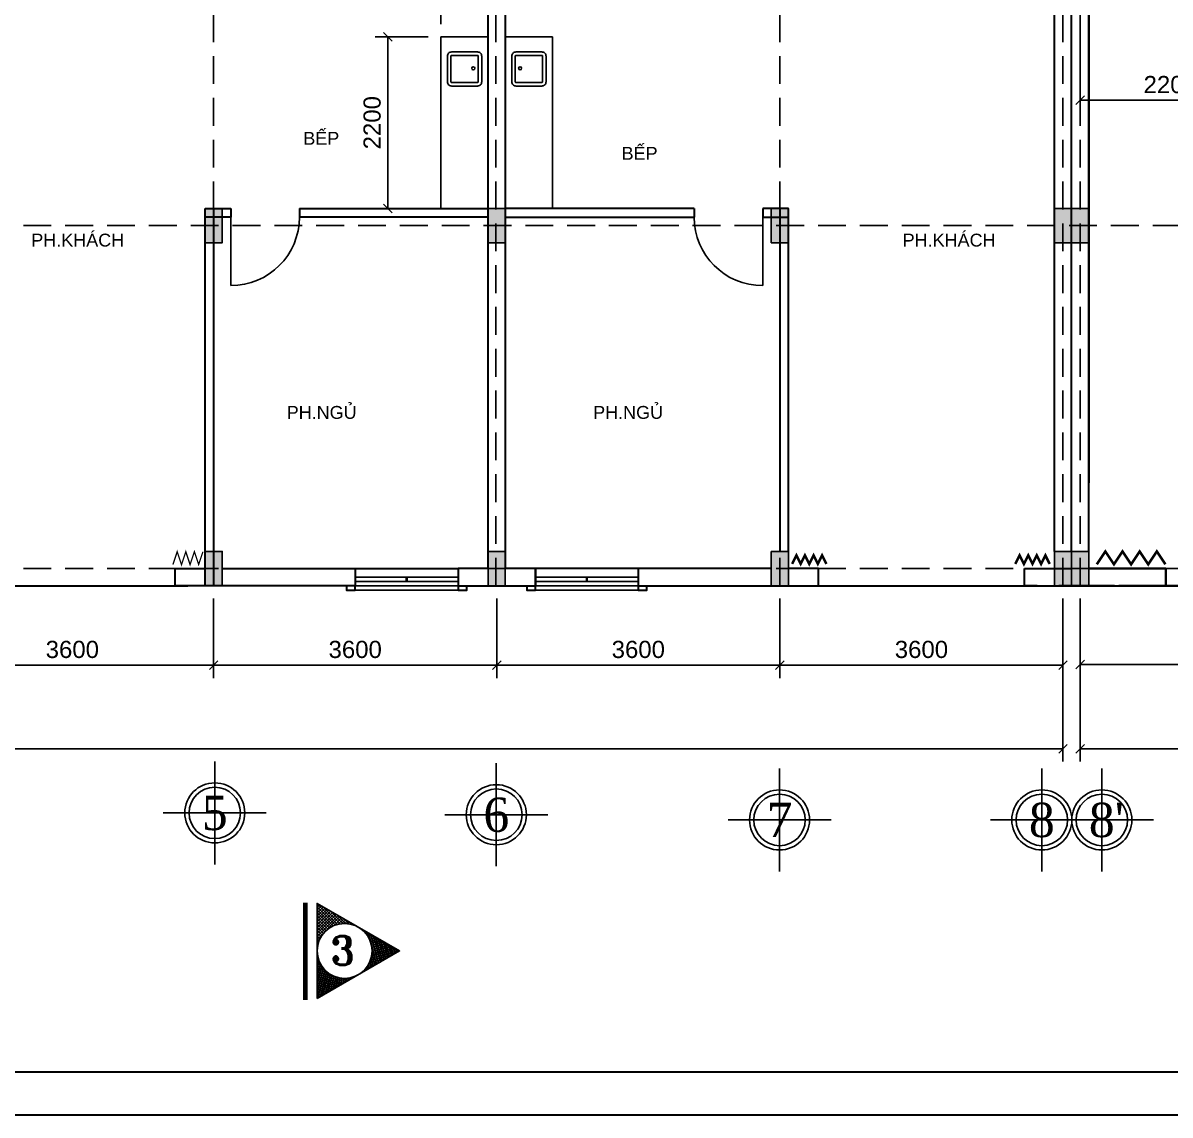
# Model space of a CAD drawing. Extents: x -100 to 171306, y -3236 to 60448.
# Drawn here: x 19729 to 33100, y 1048 to 13780 of the extents above; entities that cross this region are included whole.
import ezdxf
from ezdxf.enums import TextEntityAlignment as Align

# ---------------------------------------------------------------- set-up
doc = ezdxf.new("R2010")
doc.units = 0
doc.header["$LTSCALE"] = 1300
doc.linetypes.add('HIDDEN', pattern=[0.375, 0.25, -0.125])
doc.layers.get('0').update_dxf_attribs({"linetype": 'CONTINUOUS'})
doc.layers.get('DEFPOINTS').update_dxf_attribs({"linetype": 'CONTINUOUS'})
for name, color, linetype in [('11', 7, 'CONTINUOUS'), ('BAO', 3, 'CONTINUOUS'), ('COT', 1, 'CONTINUOUS'), ('CUA', 4, 'CONTINUOUS'), ('RANH', 2, 'CONTINUOUS'), ('TBI', 2, 'CONTINUOUS'), ('TEXT', 7, 'CONTINUOUS'), ('TIM', 6, 'CONTINUOUS')]:
    doc.layers.add(name, color=color, linetype=linetype)
doc.layers.add('TUONG', color=3, linetype='CONTINUOUS', lineweight=30)
doc.styles.add('T2', font='VNI-Times.TTF')
doc.styles.add('TEXT', font='ROMANT.SHX')
doc.styles.add('VN', font='VHELVEN.TTF')
doc.styles.add('VNI-HELVE', font='VHELVEN.TTF')
doc.styles.add('VNS', font='VHELVEN.TTF')
doc.dimstyles.new('DIM100S', dxfattribs={"dimscale": 0, "dimtxt": 200, "dimasz": 100, "dimexe": 150, "dimexo": 150, "dimgap": 80, "dimtad": 1, "dimdec": 0, "dimrnd": 50, "dimzin": 0, "dimdsep": 46, "dimtxsty": 'VNI-HELVE', "dimblk1": 'OBLIQUE', "dimblk2": 'OBLIQUE', "dimsah": 1, "dimcen": 0, "dimclrd": 6, "dimclre": 6, "dimclrt": 6, "dimadec": 0, "dimazin": 0, "dimtfac": 1, "dimtdec": 0, "dimtmove": 0, "dimatfit": 3, "dimfxl": 1, "dimtolj": 1, "dimtzin": 0, "dimarcsym": 0})

# ---------------------------------------------------------------- blocks, each defined once
blk = doc.blocks.new('B')
at = {"layer": 'TEXT', "style": 'VN'}
blk.add_text('BEÁP', height=150, dxfattribs=at).set_placement((-234, -123))
blk = doc.blocks.new('PKHACH')
at = {"layer": 'TEXT', "style": 'VNS'}
blk.add_text('PH.KHAÙCH', height=150, dxfattribs=at).set_placement((-600, 0))
blk = doc.blocks.new('PN')
at = {"layer": 'TEXT', "style": 'VN'}
blk.add_text('PH.NGUÛ', height=150, dxfattribs=at).set_placement((-476, -54))
blk = doc.blocks.new('S1200A')
at = {"layer": '11', "color": 4}
blk.add_line((-600, 50), (600, 50), dxfattribs=at)
blk.add_lwpolyline([(-600, 100), (600, 100), (600, 0), (-600, 0), (-600, 100)], dxfattribs=at)
at = {"layer": '11', "color": 4, "const_width": 30}
blk.add_lwpolyline([(0, 50), (0, 0)], dxfattribs=at)
blk = doc.blocks.new('SX')
at = {"layer": 'CUA', "const_width": 15}
blk.add_lwpolyline([(0, 0), (50, 150), (100, 0), (150, 150), (200, 0), (250, 150), (300, 0), (350, 150)], dxfattribs=at)
blk = doc.blocks.new('_OBLIQUE')
at = {"color": 0, "linetype": 'ByBlock'}
blk.add_line((-0.5, -0.5), (0.5, 0.5), dxfattribs=at)
blk = doc.blocks.new('*D194')
at = {"layer": 'DEFPOINTS', "color": 0, "linetype": 'Continuous', "transparency": 16777216}
for p in [(21952, 7219), (18659, 6563), (21952, 6292)]:
    blk.add_point(p, dxfattribs=at)
at = {"layer": 'TIM', "color": 6, "linetype": 'Continuous', "lineweight": -2, "transparency": 16777216}
for p, q in [((21952, 7069), (21952, 6142)), ((18659, 6413), (18659, 6142)), ((18659, 6292), (21952, 6292))]:
    blk.add_line(p, q, dxfattribs=at)
at = {"layer": 'TIM', "color": 6, "linetype": 'Continuous', "lineweight": -2, "transparency": 16777216, "xscale": 100, "yscale": 100, "zscale": 100, "rotation": 180}
blk.add_blockref('_OBLIQUE', (18659, 6292), dxfattribs=at)
at = {"layer": 'TIM', "color": 6, "linetype": 'Continuous', "lineweight": -2, "transparency": 16777216, "xscale": 100, "yscale": 100, "zscale": 100}
blk.add_blockref('_OBLIQUE', (21952, 6292), dxfattribs=at)
at = {"layer": 'TIM', "color": 6, "linetype": 'Continuous', "transparency": 16777216, "insert": (20305, 6475), "char_height": 200, "attachment_point": 5, "style": 'VNI-HELVE'}
blk.add_mtext('\\A1;3600', dxfattribs=at)
blk = doc.blocks.new('*D195')
at = {"layer": 'DEFPOINTS', "color": 0, "linetype": 'Continuous', "transparency": 16777216}
for p in [(25252, 7219), (21952, 7069), (25252, 6292)]:
    blk.add_point(p, dxfattribs=at)
at = {"layer": 'TIM', "color": 6, "linetype": 'Continuous', "lineweight": -2, "transparency": 16777216}
for p, q in [((25252, 7069), (25252, 6142)), ((21952, 6919), (21952, 6142)), ((21952, 6292), (25252, 6292))]:
    blk.add_line(p, q, dxfattribs=at)
at = {"layer": 'TIM', "color": 6, "linetype": 'Continuous', "lineweight": -2, "transparency": 16777216, "xscale": 100, "yscale": 100, "zscale": 100, "rotation": 180}
blk.add_blockref('_OBLIQUE', (21952, 6292), dxfattribs=at)
at = {"layer": 'TIM', "color": 6, "linetype": 'Continuous', "lineweight": -2, "transparency": 16777216, "xscale": 100, "yscale": 100, "zscale": 100}
blk.add_blockref('_OBLIQUE', (25252, 6292), dxfattribs=at)
at = {"layer": 'TIM', "color": 6, "linetype": 'Continuous', "transparency": 16777216, "insert": (23602, 6475), "char_height": 200, "attachment_point": 5, "style": 'VNI-HELVE'}
blk.add_mtext('\\A1;3600', dxfattribs=at)
blk = doc.blocks.new('*D196')
at = {"layer": 'DEFPOINTS', "color": 0, "linetype": 'Continuous', "transparency": 16777216}
for p in [(28552, 7219), (25252, 7069), (28552, 6292)]:
    blk.add_point(p, dxfattribs=at)
at = {"layer": 'TIM', "color": 6, "linetype": 'Continuous', "lineweight": -2, "transparency": 16777216}
for p, q in [((28552, 7069), (28552, 6142)), ((25252, 6919), (25252, 6142)), ((25252, 6292), (28552, 6292))]:
    blk.add_line(p, q, dxfattribs=at)
at = {"layer": 'TIM', "color": 6, "linetype": 'Continuous', "lineweight": -2, "transparency": 16777216, "xscale": 100, "yscale": 100, "zscale": 100, "rotation": 180}
blk.add_blockref('_OBLIQUE', (25252, 6292), dxfattribs=at)
at = {"layer": 'TIM', "color": 6, "linetype": 'Continuous', "lineweight": -2, "transparency": 16777216, "xscale": 100, "yscale": 100, "zscale": 100}
blk.add_blockref('_OBLIQUE', (28552, 6292), dxfattribs=at)
at = {"layer": 'TIM', "color": 6, "linetype": 'Continuous', "transparency": 16777216, "insert": (26902, 6475), "char_height": 200, "attachment_point": 5, "style": 'VNI-HELVE'}
blk.add_mtext('\\A1;3600', dxfattribs=at)
blk = doc.blocks.new('*D197')
at = {"layer": 'DEFPOINTS', "color": 0, "linetype": 'Continuous', "transparency": 16777216}
for p in [(28552, 7219), (31852, 7219), (31852, 6292)]:
    blk.add_point(p, dxfattribs=at)
at = {"layer": 'TIM', "color": 6, "linetype": 'Continuous', "lineweight": -2, "transparency": 16777216}
for p, q in [((28552, 7069), (28552, 6142)), ((31852, 7069), (31852, 6142)), ((28552, 6292), (31852, 6292))]:
    blk.add_line(p, q, dxfattribs=at)
at = {"layer": 'TIM', "color": 6, "linetype": 'Continuous', "lineweight": -2, "transparency": 16777216, "xscale": 100, "yscale": 100, "zscale": 100, "rotation": 180}
blk.add_blockref('_OBLIQUE', (28552, 6292), dxfattribs=at)
at = {"layer": 'TIM', "color": 6, "linetype": 'Continuous', "lineweight": -2, "transparency": 16777216, "xscale": 100, "yscale": 100, "zscale": 100}
blk.add_blockref('_OBLIQUE', (31852, 6292), dxfattribs=at)
at = {"layer": 'TIM', "color": 6, "linetype": 'Continuous', "transparency": 16777216, "insert": (30202, 6475), "char_height": 200, "attachment_point": 5, "style": 'VNI-HELVE'}
blk.add_mtext('\\A1;3600', dxfattribs=at)
blk = doc.blocks.new('*D198')
at = {"layer": 'DEFPOINTS', "color": 0, "linetype": 'Continuous', "transparency": 16777216}
for p in [(32052, 7219), (38036, 6724), (38036, 6300)]:
    blk.add_point(p, dxfattribs=at)
at = {"layer": 'TIM', "color": 6, "linetype": 'Continuous', "lineweight": -2, "transparency": 16777216}
for p, q in [((32052, 7069), (32052, 6150)), ((38036, 6574), (38036, 6150)), ((32052, 6300), (38036, 6300))]:
    blk.add_line(p, q, dxfattribs=at)
at = {"layer": 'TIM', "color": 6, "linetype": 'Continuous', "lineweight": -2, "transparency": 16777216, "xscale": 100, "yscale": 100, "zscale": 100, "rotation": 180}
blk.add_blockref('_OBLIQUE', (32052, 6300), dxfattribs=at)
at = {"layer": 'TIM', "color": 6, "linetype": 'Continuous', "lineweight": -2, "transparency": 16777216, "xscale": 100, "yscale": 100, "zscale": 100}
blk.add_blockref('_OBLIQUE', (38036, 6300), dxfattribs=at)
at = {"layer": 'TIM', "color": 6, "linetype": 'Continuous', "transparency": 16777216, "insert": (35044, 6483), "char_height": 200, "attachment_point": 5, "style": 'VNI-HELVE'}
blk.add_mtext('\\A1;6000', dxfattribs=at)
blk = doc.blocks.new('*D206')
at = {"layer": 'DEFPOINTS', "color": 0, "linetype": 'Continuous', "transparency": 16777216}
for p in [(5848, 6883), (31852, 6883), (31852, 5318)]:
    blk.add_point(p, dxfattribs=at)
at = {"layer": 'TIM', "color": 6, "linetype": 'Continuous', "lineweight": -2, "transparency": 16777216}
for p, q in [((5848, 6733), (5848, 5168)), ((31852, 6733), (31852, 5168)), ((5848, 5318), (31852, 5318))]:
    blk.add_line(p, q, dxfattribs=at)
at = {"layer": 'TIM', "color": 6, "linetype": 'Continuous', "lineweight": -2, "transparency": 16777216, "xscale": 100, "yscale": 100, "zscale": 100, "rotation": 180}
blk.add_blockref('_OBLIQUE', (5848, 5318), dxfattribs=at)
at = {"layer": 'TIM', "color": 6, "linetype": 'Continuous', "lineweight": -2, "transparency": 16777216, "xscale": 100, "yscale": 100, "zscale": 100}
blk.add_blockref('_OBLIQUE', (31852, 5318), dxfattribs=at)
at = {"layer": 'TIM', "color": 6, "linetype": 'Continuous', "transparency": 16777216, "insert": (19158, 5501), "char_height": 200, "attachment_point": 5, "style": 'VNI-HELVE'}
blk.add_mtext('\\A1;27600', dxfattribs=at)
blk = doc.blocks.new('*D207')
at = {"layer": 'DEFPOINTS', "color": 0, "linetype": 'Continuous', "transparency": 16777216}
for p in [(32052, 7069), (63852, 7069), (63852, 5318)]:
    blk.add_point(p, dxfattribs=at)
at = {"layer": 'TIM', "color": 6, "linetype": 'Continuous', "lineweight": -2, "transparency": 16777216}
for p, q in [((32052, 6919), (32052, 5168)), ((63852, 6919), (63852, 5168)), ((32052, 5318), (63852, 5318))]:
    blk.add_line(p, q, dxfattribs=at)
at = {"layer": 'TIM', "color": 6, "linetype": 'Continuous', "lineweight": -2, "transparency": 16777216, "xscale": 100, "yscale": 100, "zscale": 100, "rotation": 180}
blk.add_blockref('_OBLIQUE', (32052, 5318), dxfattribs=at)
at = {"layer": 'TIM', "color": 6, "linetype": 'Continuous', "lineweight": -2, "transparency": 16777216, "xscale": 100, "yscale": 100, "zscale": 100}
blk.add_blockref('_OBLIQUE', (63852, 5318), dxfattribs=at)
at = {"layer": 'TIM', "color": 6, "linetype": 'Continuous', "transparency": 16777216, "insert": (47952, 5501), "char_height": 200, "attachment_point": 5, "style": 'VNI-HELVE'}
blk.add_mtext('\\A1;33600', dxfattribs=at)
blk = doc.blocks.new('*D232')
at = {"layer": 'DEFPOINTS', "color": 0, "linetype": 'Continuous', "transparency": 16777216}
for p in [(24602, 13617), (23983, 11617), (24602, 11617)]:
    blk.add_point(p, dxfattribs=at)
at = {"layer": 'TIM', "color": 6, "linetype": 'Continuous', "lineweight": -2, "transparency": 16777216}
for p, q in [((24452, 13617), (23833, 13617)), ((23983, 13617), (23983, 11617)), ((24452, 11617), (23833, 11617))]:
    blk.add_line(p, q, dxfattribs=at)
at = {"layer": 'TIM', "color": 6, "linetype": 'Continuous', "lineweight": -2, "transparency": 16777216, "xscale": 100, "yscale": 100, "zscale": 100}
for p, rotation in [((23983, 13617), 90), ((23983, 11617), 270)]:
    blk.add_blockref('_OBLIQUE', p, dxfattribs=dict(at, rotation=rotation))
at = {"layer": 'TIM', "color": 6, "linetype": 'Continuous', "transparency": 16777216, "insert": (23800, 12617), "char_height": 200, "attachment_point": 5, "rotation": 90, "style": 'VNI-HELVE'}
blk.add_mtext('\\A1;2200', dxfattribs=at)
blk = doc.blocks.new('*D233')
at = {"layer": 'DEFPOINTS', "color": 0, "linetype": 'Continuous', "transparency": 16777216}
for p in [(24602, 14049), (24602, 13617), (25152, 13617)]:
    blk.add_point(p, dxfattribs=at)
at = {"layer": 'TIM', "color": 6, "linetype": 'Continuous', "lineweight": -2, "transparency": 16777216}
for p, q in [((24602, 13767), (24602, 14199)), ((25152, 13767), (25152, 14199)), ((24602, 14049), (23881, 14049)), ((25152, 14049), (24602, 14049))]:
    blk.add_line(p, q, dxfattribs=at)
at = {"layer": 'TIM', "color": 6, "linetype": 'Continuous', "lineweight": -2, "transparency": 16777216, "xscale": 100, "yscale": 100, "zscale": 100, "rotation": 180}
blk.add_blockref('_OBLIQUE', (24602, 14049), dxfattribs=at)
at = {"layer": 'TIM', "color": 6, "linetype": 'Continuous', "lineweight": -2, "transparency": 16777216, "xscale": 100, "yscale": 100, "zscale": 100}
blk.add_blockref('_OBLIQUE', (25152, 14049), dxfattribs=at)
at = {"layer": 'TIM', "color": 6, "linetype": 'Continuous', "transparency": 16777216, "insert": (24191, 14232), "char_height": 200, "attachment_point": 5, "style": 'VNI-HELVE'}
blk.add_mtext('\\A1;600', dxfattribs=at)
blk = doc.blocks.new('*D268')
at = {"layer": 'DEFPOINTS', "color": 0, "linetype": 'Continuous', "transparency": 16777216}
for p in [(32052, 15036), (34152, 13569), (34152, 12879)]:
    blk.add_point(p, dxfattribs=at)
at = {"layer": 'TIM', "color": 6, "linetype": 'Continuous', "lineweight": -2, "transparency": 16777216}
for p, q in [((32052, 14886), (32052, 12729)), ((34152, 13419), (34152, 12729)), ((32052, 12879), (34152, 12879))]:
    blk.add_line(p, q, dxfattribs=at)
at = {"layer": 'TIM', "color": 6, "linetype": 'Continuous', "lineweight": -2, "transparency": 16777216, "xscale": 100, "yscale": 100, "zscale": 100, "rotation": 180}
blk.add_blockref('_OBLIQUE', (32052, 12879), dxfattribs=at)
at = {"layer": 'TIM', "color": 6, "linetype": 'Continuous', "lineweight": -2, "transparency": 16777216, "xscale": 100, "yscale": 100, "zscale": 100}
blk.add_blockref('_OBLIQUE', (34152, 12879), dxfattribs=at)
at = {"layer": 'TIM', "color": 6, "linetype": 'Continuous', "transparency": 16777216, "insert": (33102, 13061), "char_height": 200, "attachment_point": 5, "style": 'VNI-HELVE'}
blk.add_mtext('\\A1;2200', dxfattribs=at)
blk = doc.blocks.new('*X11')
at = {"color": 0}
for p, q in [((-1116186, 46787), (-1115998, 46975)), ((-1116128, 46887), (-1115998, 47016)), ((-1116070, 46987), (-1115994, 47063)), ((-1115987, 46909), (-1116068, 46990)), ((-1115996, 46960), (-1116053, 47017)), ((-1115999, 47005), (-1116037, 47044)), ((-1115996, 47045), (-1116022, 47071)), ((-1116012, 47088), (-1115982, 47118)), ((-1115991, 47082), (-1116006, 47097)), ((-1115982, 47116), (-1115991, 47124)), ((-1116284, 46603), (-1115986, 46902)), ((-1116243, 46686), (-1115993, 46937)), ((-1116242, 46603), (-1115976, 46869)), ((-1116199, 46603), (-1115963, 46839)), ((-1115979, 46603), (-1116177, 46802)), ((-1115936, 46603), (-1116161, 46828)), ((-1116157, 46603), (-1115949, 46811)), ((-1115894, 46603), (-1116146, 46855)), ((-1115851, 46603), (-1116130, 46882)), ((-1115809, 46603), (-1116115, 46909)), ((-1115766, 46603), (-1116099, 46936)), ((-1115966, 46845), (-1116084, 46963)), ((-1116233, 46603), (-1116270, 46640)), ((-1116191, 46603), (-1116255, 46667)), ((-1116148, 46603), (-1116239, 46694)), ((-1116106, 46603), (-1116224, 46721)), ((-1116063, 46603), (-1116208, 46748)), ((-1116021, 46603), (-1116192, 46775)), ((-1116115, 46603), (-1115933, 46784)), ((-1116072, 46603), (-1115916, 46759)), ((-1116030, 46603), (-1115897, 46736)), ((-1115987, 46603), (-1115876, 46715)), ((-1115945, 46603), (-1115853, 46695)), ((-1115902, 46603), (-1115829, 46676)), ((-1115860, 46603), (-1115804, 46660)), ((-1115818, 46603), (-1115776, 46645)), ((-1115775, 46603), (-1115747, 46632)), ((-1115724, 46603), (-1115756, 46636)), ((-1116276, 46603), (-1116286, 46613)), ((-1115733, 46603), (-1115715, 46621)), ((-1115682, 46603), (-1115693, 46614)), ((-1115690, 46603), (-1115682, 46612))]:
    blk.add_line(p, q, dxfattribs=at)

msp = doc.modelspace()

# ---------------------------------------------------------------- linework, layer by layer
at = {"layer": 'BAO', "color": 3, "linetype": 'Continuous'}
for p, q in [((21965.3, 3970.7), (21965.3, 5170.7)), ((25247.1, 3949.4), (25247.1, 5149.4)), ((28548.2, 3888.5), (28548.2, 5088.5)), ((31605.2, 3888.5), (31605.2, 5088.5)), ((32305.2, 3888.5), (32305.2, 5088.5)), ((22565.3, 4570.7), (21365.3, 4570.7)), ((25847.1, 4549.4), (24647.1, 4549.4)), ((29148.2, 4488.5), (27948.2, 4488.5)), ((32205.2, 4488.5), (31005.2, 4488.5)), ((32905.2, 4488.5), (31705.2, 4488.5))]:
    msp.add_line(p, q, dxfattribs=at)
for centre, radius in [((21965.3, 4570.7), 350), ((21965.3, 4570.7), 300), ((25247.1, 4549.4), 350), ((25247.1, 4549.4), 300), ((28548.2, 4488.5), 350), ((31605.2, 4488.5), 350), ((32305.2, 4488.5), 350), ((28548.2, 4488.5), 300), ((31605.2, 4488.5), 300), ((32305.2, 4488.5), 300)]:
    msp.add_circle(centre, radius, dxfattribs=at)
at = {"layer": 'COT', "linetype": 'Continuous'}
for points in [[(21851.8, 11617.4), (22051.8, 11617.4), (22051.8, 11218.1), (21851.8, 11218.1)], [(25151.8, 11617.4), (25351.8, 11617.4), (25351.8, 11218.1), (25151.8, 11218.1)], [(28451.8, 11617.4), (28651.8, 11617.4), (28651.8, 11218.1), (28451.8, 11218.1)], [(31751.8, 11617.4), (31951.8, 11617.4), (31951.8, 11218.1), (31751.8, 11218.1)], [(31951.8, 11617.4), (32151.8, 11617.4), (32151.8, 11218.1), (31951.8, 11218.1)], [(21851.8, 7618.1), (22051.8, 7618.1), (22051.8, 7218.7), (21851.8, 7218.7)], [(25151.8, 7618.1), (25351.8, 7618.1), (25351.8, 7218.7), (25151.8, 7218.7)], [(28451.8, 7618.1), (28651.8, 7618.1), (28651.8, 7218.7), (28451.8, 7218.7)], [(31751.8, 7618.1), (31951.8, 7618.1), (31951.8, 7218.7), (31751.8, 7218.7)], [(31951.8, 7618.1), (32151.8, 7618.1), (32151.8, 7218.7), (31951.8, 7218.7)]]:
    msp.add_lwpolyline(points, close=True, dxfattribs=at)
for points in [[(21851.8, 11218.1), (22051.8, 11218.1), (21851.8, 11617.4), (22051.8, 11617.4)], [(25151.8, 11218.1), (25351.8, 11218.1), (25151.8, 11617.4), (25351.8, 11617.4)], [(28451.8, 11218.1), (28651.8, 11218.1), (28451.8, 11617.4), (28651.8, 11617.4)], [(31751.8, 11218.1), (31951.8, 11218.1), (31751.8, 11617.4), (31951.8, 11617.4)], [(31951.8, 11218.1), (32151.8, 11218.1), (31951.8, 11617.4), (32151.8, 11617.4)], [(21851.8, 7218.7), (22051.8, 7218.7), (21851.8, 7618.1), (22051.8, 7618.1)], [(25151.8, 7218.7), (25351.8, 7218.7), (25151.8, 7618.1), (25351.8, 7618.1)], [(28451.8, 7218.7), (28651.8, 7218.7), (28451.8, 7618.1), (28651.8, 7618.1)], [(31751.8, 7218.7), (31951.8, 7218.7), (31751.8, 7618.1), (31951.8, 7618.1)], [(31951.8, 7218.7), (32151.8, 7218.7), (31951.8, 7618.1), (32151.8, 7618.1)]]:
    msp.add_solid(points, dxfattribs=at)
at = {"layer": 'CUA', "color": 4, "linetype": 'Continuous'}
for p, q in [((22151.8, 11517.4), (22151.8, 10717.4)), ((28351.8, 11517.4), (28351.8, 10717.4)), ((23601.8, 7168.7), (24801.8, 7168.7)), ((25701.8, 7168.7), (26901.8, 7168.7))]:
    msp.add_line(p, q, dxfattribs=at)
at = {"layer": 'CUA', "color": 4, "linetype": 'Continuous', "const_width": 30}
for points in [[(32245.7, 7468.7), (32345.7, 7618.7), (32445.7, 7468.7), (32545.7, 7618.7), (32645.7, 7468.7), (32745.7, 7618.7), (32845.7, 7468.7), (32945.7, 7618.7), (33045.7, 7468.7)], [(28694.5, 7473.1), (28744.5, 7573.1), (28794.5, 7473.1), (28844.5, 7573.1), (28894.5, 7473.1), (28944.5, 7573.1), (28994.5, 7473.1), (29044.5, 7573.1), (29094.5, 7473.1)], [(31696.6, 7473.1), (31646.6, 7573.1), (31596.6, 7473.1), (31546.6, 7573.1), (31496.6, 7473.1), (31446.6, 7573.1), (31396.6, 7473.1), (31346.6, 7573.1), (31296.6, 7473.1)]]:
    msp.add_lwpolyline(points, dxfattribs=at)
at = {"layer": 'CUA', "color": 4, "linetype": 'Continuous'}
for centre, start, end in [((22151.8, 11517.4), 270, 0), ((28351.8, 11517.4), 180, 270)]:
    msp.add_arc(centre, 800, start, end, dxfattribs=at)
at = {"layer": 'RANH', "color": 2, "linetype": 'HIDDEN'}
for p, q in [((21951.8, 7218.7), (21951.8, 28379.8)), ((25242.1, 7218.7), (25242.1, 28379.8)), ((28551.8, 7218.7), (28551.8, 28379.8)), ((31851.8, 7218.7), (31851.8, 28379.8)), ((32051.8, 7218.7), (32051.8, 28379.8)), ((5597.7, 11418.7), (64573, 11418.7)), ((5597.7, 7418.4), (64573, 7418.4))]:
    msp.add_line(p, q, dxfattribs=at)
at = {"layer": 'TBI', "color": 3, "linetype": 'Continuous'}
for points in [[(24601.8, 13617.4), (24601.8, 11617.4), (25151.8, 11617.4), (25151.8, 13617.4)], [(25901.8, 13617.4), (25901.8, 11617.4), (25351.8, 11617.4), (25351.8, 13617.4)]]:
    msp.add_lwpolyline(points, close=True, dxfattribs=at)
at = {"layer": 'TBI', "color": 2, "linetype": 'Continuous'}
for points in [[(24726.8, 13442.4), (25026.8, 13442.4, -0.4142136), (25076.8, 13392.4), (25076.8, 13095.1, -0.4142136), (25026.8, 13045.1), (24726.8, 13045.1, -0.4142136), (24676.8, 13095.1), (24676.8, 13392.4, -0.4142136)], [(24726.8, 13402.4), (25026.8, 13402.4, -0.4142136), (25036.8, 13392.4), (25036.8, 13095.1, -0.4142136), (25026.8, 13085.1), (24726.8, 13085.1, -0.4142136), (24716.8, 13095.1), (24716.8, 13392.4, -0.4142136)], [(25776.8, 13442.4), (25476.8, 13442.4, 0.4142136), (25426.8, 13392.4), (25426.8, 13095.1, 0.4142136), (25476.8, 13045.1), (25776.8, 13045.1, 0.4142136), (25826.8, 13095.1), (25826.8, 13392.4, 0.4142136)], [(25776.8, 13402.4), (25476.8, 13402.4, 0.4142136), (25466.8, 13392.4), (25466.8, 13095.1, 0.4142136), (25476.8, 13085.1), (25776.8, 13085.1, 0.4142136), (25786.8, 13095.1), (25786.8, 13392.4, 0.4142136)]]:
    msp.add_lwpolyline(points, format="xyb", close=True, dxfattribs=at)
for centre in [(24978.9, 13251.2), (25524.7, 13251.2)]:
    msp.add_circle(centre, 17.6, dxfattribs=at)
at = {"layer": 'TEXT', "color": 7, "const_width": 56}
msp.add_lwpolyline([(23020.3, 2388.1), (23020.3, 3524.5)], dxfattribs=at)
at = {"layer": 'TEXT', "color": 7}
msp.add_lwpolyline([(23158.5, 2407), (24118.5, 2961.2), (23158.5, 3515.5)], close=True, dxfattribs=at)
msp.add_circle((23478.5, 2961.2), 320, dxfattribs=at)
at = {"layer": 'TUONG', "color": 3, "linetype": 'ByBlock'}
for p, q in [((32151.8, 7618.1), (32151.8, 19418.7)), ((33051.8, 7418.7), (32151.8, 7418.7)), ((33051.8, 7218.7), (33051.8, 7418.7)), ((37051.8, 7218.7), (33051.8, 7218.7))]:
    msp.add_line(p, q, dxfattribs=at)
at = {"layer": 'TUONG', "color": 3}
for p, q in [((31951.8, 11617.4), (31951.8, 15618.7)), ((25151.8, 11617.4), (25151.8, 15418.7)), ((25351.8, 15418.7), (25351.8, 11617.4)), ((31751.8, 7618.1), (31751.8, 15418.7)), ((32151.8, 15118.7), (32151.8, 8418.7)), ((25151.8, 7418.7), (25151.8, 11718.7)), ((25351.8, 11718.7), (25351.8, 7418.7)), ((21851.8, 7218.7), (21851.8, 11617.4)), ((21851.8, 11617.4), (22151.8, 11617.4)), ((22151.8, 11517.4), (21851.8, 11517.4)), ((21951.8, 11617.4), (21951.8, 7218.7)), ((22151.8, 11617.4), (22151.8, 11517.4)), ((22951.8, 11617.4), (25151.8, 11617.4)), ((22951.8, 11617.4), (22951.8, 11517.4)), ((25151.8, 11517.4), (22951.8, 11517.4)), ((27551.8, 11617.4), (25351.8, 11617.4)), ((25351.8, 11517.4), (27551.8, 11517.4)), ((27551.8, 11617.4), (27551.8, 11517.4)), ((28351.8, 11617.4), (28351.8, 11517.4)), ((28651.8, 11617.4), (28351.8, 11617.4)), ((28351.8, 11517.4), (28651.8, 11517.4)), ((28551.8, 11617.4), (28551.8, 7618.1)), ((28651.8, 7618.1), (28651.8, 11617.4)), ((31951.8, 7618.1), (31951.8, 11617.4)), ((21501.8, 7418.7), (21851.8, 7418.7)), ((21501.8, 7218.7), (21501.8, 7418.7)), ((22051.8, 7418.7), (24801.8, 7418.7)), ((23601.8, 7418.7), (23601.8, 7218.7)), ((23601.8, 7418.7), (23601.8, 7218.7)), ((24801.8, 7418.7), (24801.8, 7218.7)), ((25151.8, 7418.7), (24801.8, 7418.7)), ((24801.8, 7418.7), (24801.8, 7218.7)), ((25701.8, 7418.7), (25351.8, 7418.7)), ((25701.8, 7418.7), (25351.8, 7418.7)), ((25701.8, 7218.7), (25701.8, 7418.7)), ((25701.8, 7218.7), (25701.8, 7418.7)), ((25701.8, 7418.7), (25701.8, 7218.7)), ((28451.8, 7418.7), (25701.8, 7418.7)), ((26901.8, 7418.7), (26901.8, 7218.7)), ((26901.8, 7418.7), (26901.8, 7218.7)), ((29001.8, 7418.7), (28651.8, 7418.7)), ((29001.8, 7218.7), (29001.8, 7418.7)), ((31401.8, 7218.7), (31401.8, 7418.7)), ((31401.8, 7418.7), (31951.8, 7418.7)), ((32151.8, 7418.7), (33051.8, 7418.7)), ((33051.8, 7418.7), (33051.8, 7218.7)), ((9447.7, 7218.7), (21651.8, 7218.7)), ((23601.8, 7218.7), (21501.8, 7218.7)), ((24801.8, 7218.7), (25701.8, 7218.7)), ((26901.8, 7218.7), (29001.8, 7218.7)), ((29051.8, 7218.7), (41051.8, 7218.7)), ((29051.8, 7218.7), (41051.8, 7218.7)), ((31551.8, 7218.7), (31401.8, 7218.7)), ((32451.8, 7218.7), (31801.8, 7218.7)), ((33051.8, 7218.7), (32501.8, 7218.7))]:
    msp.add_line(p, q, dxfattribs=at)
at = {"layer": 'TUONG', "color": 3, "linetype": 'Continuous'}
for p, q in [((12553.8, 7218.7), (21651.8, 7218.7)), ((29001.8, 7218.7), (41051.8, 7218.7))]:
    msp.add_line(p, q, dxfattribs=at)
for points in [[(-100, 1047.8), (-100, 60447.8), (84000, 60447.8), (84000, 1047.8), (-100, 1047.8)], [(400, 1547.8), (400, 59947.8), (83500, 59947.8), (83500, 1547.8)]]:
    msp.add_lwpolyline(points, close=True, dxfattribs=at)
at = {"layer": 'TUONG', "color": 4, "linetype": 'Continuous'}
for points in [[(23501.8, 7218.7), (23501.8, 7168.7), (23601.8, 7168.7), (23601.8, 7218.7)], [(24801.8, 7218.7), (24801.8, 7168.7), (24901.8, 7168.7), (24901.8, 7218.7)], [(25601.8, 7218.7), (25601.8, 7168.7), (25701.8, 7168.7), (25701.8, 7218.7)], [(26901.8, 7218.7), (26901.8, 7168.7), (27001.8, 7168.7), (27001.8, 7218.7)]]:
    msp.add_lwpolyline(points, dxfattribs=at)

# ---------------------------------------------------------------- block references
at = {"layer": 'CUA', "color": 4, "linetype": 'Continuous'}
msp.add_blockref('SX', (21477.4, 7465.9), dxfattribs=at)
at = {"layer": 'CUA', "color": 4, "linetype": 'Continuous', "rotation": 180}
for p in [(24201.8, 7318.7), (26301.8, 7318.7)]:
    msp.add_blockref('S1200A', p, dxfattribs=at)
at = {"layer": 'TEXT', "color": 7, "linetype": 'Continuous'}
for p in [(23231.3, 12483.4), (26941.3, 12308.2)]:
    msp.add_blockref('B', p, dxfattribs=at)
at = {"layer": 'TEXT', "color": 7}
for name, p in [('PKHACH', (20426.5, 11173.6)), ('PKHACH', (30583.2, 11173.6)), ('PN', (23279.6, 9218.7)), ('PN', (26851.8, 9218.7))]:
    msp.add_blockref(name, p, dxfattribs=at)
at = {"layer": 'TEXT', "color": 7, "yscale": 0.8000000000029104, "zscale": 0.8}
for p, xscale, rotation in [((-14124, -889517.7), 0.8000000000029104, 270), ((-730629.6, 481765.5), 0.8000000000157438, 150.0000000011323), ((815189.2, 416635.9), 0.8000000000157438, 29.99999999886763)]:
    msp.add_blockref('*X11', p, dxfattribs=dict(at, xscale=xscale, rotation=rotation))

# ---------------------------------------------------------------- texts
at = {"layer": 'TEXT', "color": 7, "style": 'TEXT'}
msp.add_text('3', height=336, dxfattribs=at).set_placement((23311.4, 2798.7))
at = {"layer": 'TEXT', "style": 'T2'}
for tag, p in [('5', (21965.3, 4570.7)), ('6', (25247.1, 4549.4)), ('7', (28548.2, 4488.5)), ('8', (31605.2, 4488.5)), ("8'", (32358.4, 4488.5))]:
    msp.add_attdef(tag, text='', height=400, dxfattribs=at).set_placement(p, align=Align.MIDDLE_CENTER)

# ---------------------------------------------------------------- dimensions: what is measured, and where the dimension line sits
at = {"layer": 'TIM', "color": 6, "linetype": 'Continuous'}
for base, p1, p2, text, picture, middle in [((34151.8, 12878.6), (32051.8, 15035.8), (34151.8, 13568.7), '2200', '*D268', (33101.8, 13061.4)), ((24601.8, 14049.1), (25151.8, 13617.4), (24601.8, 13617.4), '600', '*D233', (24191.5, 14231.9)), ((21951.8, 6292.2), (18658.9, 6562.5), (21951.8, 7218.7), '3600', '*D194', (20305.4, 6475)), ((25251.8, 6292.2), (21951.8, 7068.7), (25251.8, 7218.7), '3600', '*D195', (23601.8, 6475)), ((28551.8, 6292.2), (25251.8, 7068.7), (28551.8, 7218.7), '3600', '*D196', (26901.8, 6475)), ((31851.8, 6292.2), (28551.8, 7218.7), (31851.8, 7218.7), '3600', '*D197', (30201.8, 6475)), ((63851.8, 5318.1), (32051.8, 7068.7), (63851.8, 7068.7), '33600', '*D207', (47951.8, 5500.8))]:
    dim = msp.add_linear_dim(base=base, p1=p1, p2=p2, text=text, dimstyle='DIM100S', override={"dimscale": 1}, dxfattribs=at)
    dim.commit()
    dim.dimension.update_dxf_attribs({"geometry": picture, "text_midpoint": middle})
dim = msp.add_linear_dim(base=(23982.8, 11617.4), p1=(24601.8, 13617.4), p2=(24601.8, 11617.4), angle=90, text='2200', dimstyle='DIM100S', override={"dimscale": 1}, dxfattribs=at)
dim.commit()
dim.dimension.update_dxf_attribs({"geometry": '*D232', "text_midpoint": (23800, 12617.4)})
dim = msp.add_linear_dim(base=(38035.7, 6299.8), p1=(32051.8, 7218.7), p2=(38035.7, 6724.1), dimstyle='DIM100S', override={"dimscale": 1}, dxfattribs=at)
dim.commit()
dim.dimension.update_dxf_attribs({"geometry": '*D198', "text_midpoint": (35043.8, 6482.6)})
dim = msp.add_linear_dim(base=(31851.8, 5318.1), p1=(5847.7, 6883.3), p2=(31851.8, 6883.3), text='27600', dimstyle='DIM100S', override={"dimscale": 1}, dxfattribs=at)
dim.commit()
dim.dimension.update_dxf_attribs({"geometry": '*D206', "text_midpoint": (19158, 5318.1), "dimtype": 160})

doc.saveas('drawing.dxf')
